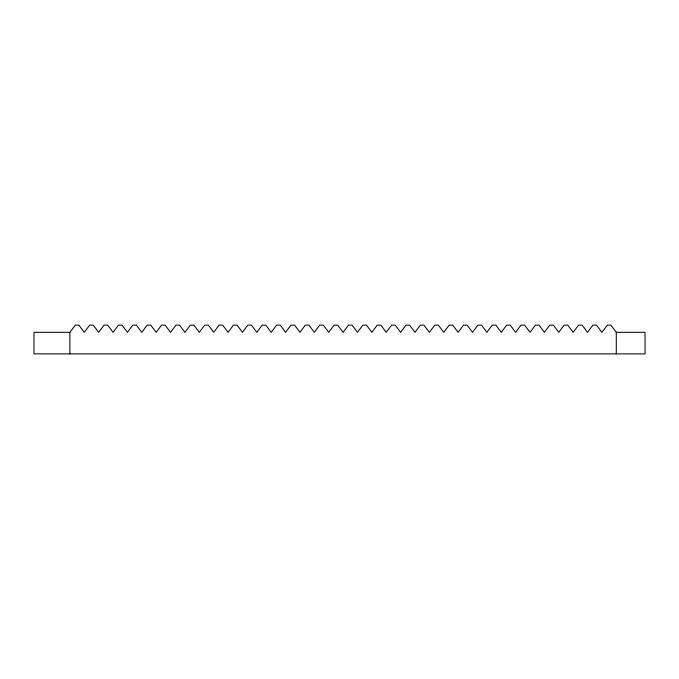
<?xml version="1.0" encoding="UTF-8"?>
<svg xmlns="http://www.w3.org/2000/svg" width="679" height="679" viewBox="0 0 679 679"><rect width="100%" height="100%" fill="white"/><g stroke="black" fill="none" stroke-linecap="round" stroke-linejoin="round"><path stroke-width="1.02" d="M69.895 353.878L69.895 332.311L75.293 325.122L78.883 325.122L84.281 332.311L89.67 325.122L93.261 325.122L98.659 332.311L104.048 325.122L107.638 325.122L113.037 332.311L118.426 325.122L122.025 325.122L127.414 332.311L132.804 325.122L136.403 325.122L141.792 332.311L147.182 325.122L150.78 325.122L156.17 332.311L161.56 325.122L165.158 325.122L170.548 332.311L175.937 325.122L179.536 325.122L184.926 332.311L190.324 325.122L193.914 325.122L199.303 332.311L204.702 325.122L208.292 325.122L213.69 332.311L219.079 325.122L222.67 325.122L228.068 332.311L233.457 325.122L237.047 325.122L242.445 332.311L247.835 325.122L251.434 325.122L256.823 332.311L262.213 325.122L265.812 325.122L271.201 332.311L276.591 325.122L280.189 325.122L285.579 332.311L290.968 325.122L294.567 325.122L299.957 332.311L305.346 325.122L308.945 325.122L314.335 332.311L319.733 325.122L323.323 325.122L328.712 332.311L334.11 325.122L337.701 325.122L343.099 332.311L348.488 325.122L352.078 325.122L357.477 332.311L362.866 325.122L366.465 325.122L371.854 332.311L377.244 325.122L380.843 325.122L386.232 332.311L391.622 325.122L395.22 325.122L400.61 332.311L406 325.122L409.598 325.122L414.988 332.311L420.377 325.122L423.976 325.122L429.366 332.311L434.755 325.122L438.354 325.122L443.743 332.311L449.142 325.122L452.732 325.122L458.13 332.311L463.519 325.122L467.11 325.122L472.508 332.311L477.897 325.122L481.487 325.122L486.885 332.311L492.275 325.122L495.874 325.122L501.263 332.311L506.653 325.122L510.252 325.122L515.641 332.311L521.031 325.122L524.629 325.122L530.019 332.311L535.408 325.122L539.007 325.122L544.397 332.311L549.786 325.122L553.385 325.122L558.775 332.311L564.164 325.122L567.763 325.122L573.152 332.311L578.55 325.122L582.141 325.122L587.539 332.311L592.928 325.122L596.518 325.122L601.917 332.311L607.306 325.122L610.896 325.122L616.294 332.311L616.294 353.878M69.895 332.311L33.95 332.311L33.95 353.878L645.05 353.878L645.05 332.311L616.294 332.311"/></g></svg>
